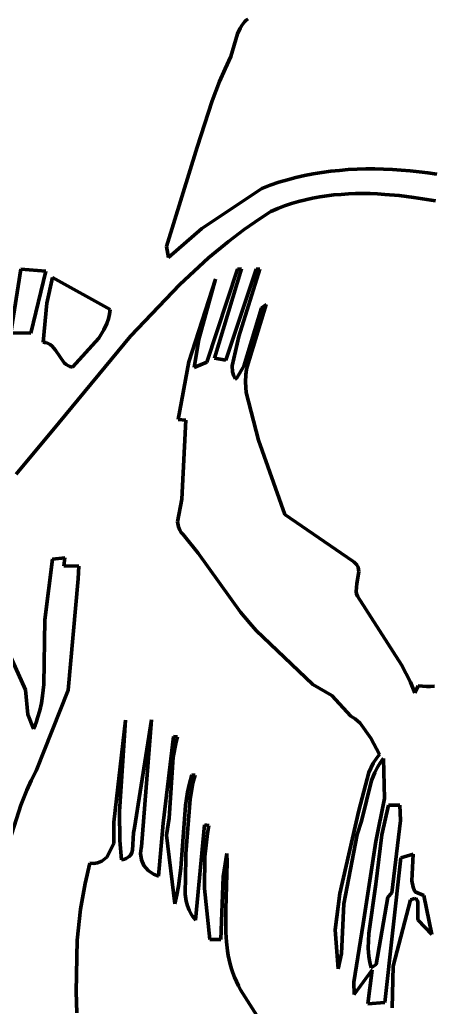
# Model space of a CAD drawing. Header units: millimetres. Extents: x 0 to 11.1, y 0 to 16.2.
# Drawn here: x 7.771 to 8.677, y 6.135 to 8.305 of the extents above; entities that cross this region are included whole.
import ezdxf

# ---------------------------------------------------------------- set-up
doc = ezdxf.new("R2010")
doc.units = ezdxf.units.MM
doc.layers.add('color#0b0b0bff', color=7, linetype='CONTINUOUS', lineweight=100)
doc.layers.add('color#ffffffff', color=7, linetype='CONTINUOUS', lineweight=100)

msp = doc.modelspace()

# ---------------------------------------------------------------- linework, layer by layer
at = {"layer": 'color#0b0b0bff'}
for p, q in [((8.2554, 8.2864), (8.2494, 8.2738)), ((8.2601, 8.2939), (8.2554, 8.2864)), ((8.2655, 8.3006), (8.2601, 8.2939)), ((8.2686, 8.3036), (8.2655, 8.3006)), ((8.2718, 8.3062), (8.2686, 8.3036)), ((8.2494, 8.2738), (8.2349, 8.2242)), ((8.2349, 8.2242), (8.222, 8.1966)), ((8.222, 8.1966), (8.2101, 8.1687)), ((8.2101, 8.1687), (8.1938, 8.1262)), ((8.1938, 8.1262), (8.1607, 8.025)), ((8.1607, 8.025), (8.0936, 7.8067)), ((8.3777, 7.958), (8.3967, 7.9624)), ((8.3967, 7.9624), (8.4157, 7.9661)), ((8.4157, 7.9661), (8.4348, 7.9692)), ((8.4348, 7.9692), (8.454, 7.9718)), ((8.454, 7.9718), (8.4733, 7.9738)), ((8.4733, 7.9738), (8.4926, 7.9754)), ((8.4926, 7.9754), (8.5119, 7.9763)), ((8.5119, 7.9763), (8.5313, 7.9769)), ((8.5313, 7.9769), (8.5508, 7.9769)), ((8.5508, 7.9769), (8.5702, 7.9765)), ((8.5702, 7.9765), (8.5897, 7.9756)), ((8.5897, 7.9756), (8.6091, 7.9744)), ((8.6091, 7.9744), (8.6286, 7.9727)), ((8.6286, 7.9727), (8.648, 7.9707)), ((8.648, 7.9707), (8.6674, 7.9683)), ((8.6674, 7.9683), (8.6868, 7.9656)), ((8.3031, 7.9343), (8.3215, 7.9413)), ((8.3215, 7.9413), (8.3402, 7.9475)), ((8.3402, 7.9475), (8.3589, 7.9531)), ((8.3589, 7.9531), (8.3777, 7.958)), ((8.1713, 7.846), (8.3031, 7.9343)), ((8.4455, 7.9178), (8.4299, 7.9154)), ((8.4613, 7.9197), (8.4455, 7.9178)), ((8.4771, 7.9211), (8.4613, 7.9197)), ((8.4929, 7.9221), (8.4771, 7.9211)), ((8.5088, 7.9226), (8.4929, 7.9221)), ((8.5247, 7.9228), (8.5088, 7.9226)), ((8.5406, 7.9226), (8.5247, 7.9228)), ((8.5566, 7.922), (8.5406, 7.9226)), ((8.5726, 7.9211), (8.5566, 7.922)), ((8.6045, 7.9183), (8.5726, 7.9211)), ((8.6364, 7.9144), (8.6045, 7.9183)), ((8.3681, 7.9007), (8.3529, 7.8957)), ((8.3834, 7.9052), (8.3681, 7.9007)), ((8.3988, 7.9092), (8.3834, 7.9052)), ((8.4143, 7.9125), (8.3988, 7.9092)), ((8.4299, 7.9154), (8.4143, 7.9125)), ((8.684, 7.9068), (8.6364, 7.9144)), ((8.3229, 7.8837), (8.2989, 7.8681)), ((8.3378, 7.89), (8.3229, 7.8837)), ((8.3529, 7.8957), (8.3378, 7.89)), ((8.2989, 7.8681), (8.2638, 7.8436)), ((8.0981, 7.7823), (8.1713, 7.846)), ((8.2638, 7.8436), (8.2297, 7.8177)), ((8.2297, 7.8177), (8.1858, 7.7813)), ((8.0936, 7.8067), (8.0981, 7.7823)), ((8.1858, 7.7813), (8.1227, 7.7233)), ((7.774, 7.7565), (7.7516, 7.6172)), ((7.8288, 7.7524), (7.774, 7.7565)), ((7.7955, 7.616), (7.8288, 7.7524)), ((8.1823, 7.5523), (8.2492, 7.7568)), ((8.2581, 7.7574), (8.1987, 7.5614)), ((8.224, 7.5569), (8.2902, 7.7569)), ((8.2492, 7.7568), (8.2581, 7.7574)), ((8.2986, 7.7569), (8.2526, 7.6092)), ((8.2902, 7.7569), (8.2986, 7.7569)), ((7.8431, 7.7387), (7.8304, 7.682)), ((7.9698, 7.6684), (7.8431, 7.7387)), ((8.1227, 7.7233), (8.0145, 7.6095)), ((8.1429, 7.553), (8.2014, 7.7349)), ((8.2014, 7.7349), (8.1646, 7.6021)), ((7.8304, 7.682), (7.8224, 7.5964)), ((8.3124, 7.6793), (8.2705, 7.5422)), ((8.3021, 7.672), (8.3124, 7.6793)), ((7.9659, 7.6476), (7.9684, 7.6578)), ((7.9684, 7.6578), (7.9698, 7.6684)), ((8.2633, 7.544), (8.3021, 7.672)), ((7.9559, 7.6234), (7.9625, 7.6377)), ((7.9625, 7.6377), (7.9659, 7.6476)), ((7.7516, 7.6172), (7.7955, 7.616)), ((7.9446, 7.6054), (7.9559, 7.6234)), ((7.8224, 7.5964), (7.8259, 7.596)), ((7.8259, 7.596), (7.8292, 7.5953)), ((7.8292, 7.5953), (7.8322, 7.5943)), ((7.8322, 7.5943), (7.8351, 7.593)), ((7.8351, 7.593), (7.8377, 7.5915)), ((8.0145, 7.6095), (7.8578, 7.4196)), ((7.8872, 7.5418), (7.9446, 7.6054)), ((8.1646, 7.6021), (8.1543, 7.541)), ((8.2526, 7.6092), (8.2376, 7.5445)), ((7.8377, 7.5915), (7.8424, 7.5879)), ((7.8424, 7.5879), (7.8501, 7.5787)), ((7.8501, 7.5787), (7.8687, 7.551)), ((7.8687, 7.551), (7.8731, 7.5472)), ((8.1194, 7.4263), (8.1429, 7.553)), ((8.1543, 7.541), (8.1823, 7.5523)), ((8.1987, 7.5614), (8.224, 7.5569)), ((7.8731, 7.5472), (7.8781, 7.5443)), ((7.8781, 7.5443), (7.8809, 7.5431)), ((7.8809, 7.5431), (7.884, 7.5423)), ((7.884, 7.5423), (7.8872, 7.5418)), ((8.2376, 7.5445), (8.2387, 7.5315)), ((8.2387, 7.5315), (8.2414, 7.5219)), ((8.247, 7.5163), (8.2633, 7.544)), ((8.2694, 7.5365), (8.2677, 7.5252)), ((8.2705, 7.5422), (8.2694, 7.5365)), ((8.2414, 7.5219), (8.2443, 7.5156)), ((8.2443, 7.5156), (8.247, 7.5163)), ((8.2677, 7.5252), (8.2669, 7.5083)), ((8.2669, 7.5083), (8.2685, 7.4858)), ((8.2685, 7.4858), (8.2954, 7.3814)), ((7.8578, 7.4196), (7.7635, 7.3061)), ((8.1359, 7.4252), (8.1194, 7.4263)), ((8.1271, 7.2513), (8.1359, 7.4252)), ((8.2954, 7.3814), (8.3536, 7.218)), ((8.1178, 7.2015), (8.1271, 7.2513)), ((8.3536, 7.218), (8.5028, 7.115)), ((8.1196, 7.1909), (8.1178, 7.2015)), ((8.1228, 7.1833), (8.1196, 7.1909)), ((8.126, 7.1786), (8.1228, 7.1833)), ((8.13, 7.1742), (8.126, 7.1786)), ((8.163, 7.1327), (8.13, 7.1742)), ((7.8266, 6.9864), (7.8435, 7.1197)), ((7.8435, 7.1197), (7.8701, 7.1229)), ((7.8701, 7.1229), (7.8681, 7.1053)), ((8.2561, 7.0034), (8.163, 7.1327)), ((8.5028, 7.115), (8.5056, 7.1132)), ((7.8681, 7.1053), (7.9012, 7.1046)), ((7.9012, 7.1046), (7.8998, 7.0763)), ((8.5056, 7.1132), (8.508, 7.1112)), ((8.508, 7.1112), (8.51, 7.1091)), ((8.51, 7.1091), (8.5117, 7.107)), ((8.5117, 7.107), (8.513, 7.1047)), ((8.513, 7.1047), (8.5141, 7.1023)), ((8.5141, 7.1023), (8.5153, 7.0973)), ((8.5153, 7.0973), (8.5157, 7.092)), ((7.8998, 7.0763), (7.8779, 6.8316)), ((8.5157, 7.092), (8.5116, 7.0661)), ((8.5116, 7.0661), (8.5101, 7.0489)), ((8.5101, 7.0489), (8.511, 7.0435)), ((8.511, 7.0435), (8.5129, 7.0383)), ((8.5129, 7.0383), (8.6097, 6.8874)), ((7.8239, 6.8444), (7.8266, 6.9864)), ((8.2764, 6.979), (8.2561, 7.0034)), ((8.2907, 6.9633), (8.2764, 6.979)), ((8.3057, 6.9483), (8.2907, 6.9633)), ((8.3215, 6.934), (8.3057, 6.9483)), ((8.4151, 6.8443), (8.3215, 6.934)), ((7.7479, 6.9123), (7.7837, 6.8327)), ((8.6097, 6.8874), (8.6291, 6.8495)), ((7.8214, 6.8196), (7.8239, 6.8444)), ((8.4568, 6.8202), (8.4151, 6.8443)), ((8.6291, 6.8495), (8.639, 6.8258)), ((8.639, 6.8258), (8.646, 6.8417)), ((8.646, 6.8417), (8.6553, 6.8404)), ((8.6553, 6.8404), (8.6644, 6.8399)), ((8.6644, 6.8399), (8.6732, 6.8401)), ((8.6732, 6.8401), (8.6819, 6.8409)), ((7.7837, 6.8327), (7.7893, 6.7785)), ((7.8779, 6.8316), (7.8072, 6.6546)), ((7.8187, 6.8033), (7.8214, 6.8196)), ((8.4981, 6.7746), (8.4568, 6.8202)), ((7.8152, 6.7871), (7.8187, 6.8033)), ((7.7893, 6.7785), (7.8016, 6.7473)), ((7.8079, 6.7631), (7.8106, 6.771)), ((7.8106, 6.771), (7.8152, 6.7871)), ((8.5077, 6.7688), (8.4981, 6.7746)), ((8.5189, 6.7594), (8.5077, 6.7688)), ((7.8016, 6.7473), (7.8049, 6.7552)), ((7.8049, 6.7552), (7.8079, 6.7631)), ((7.978, 6.5421), (8.0033, 6.7662)), ((8.0033, 6.7662), (7.9904, 6.5655)), ((8.0232, 6.5294), (8.0608, 6.7665)), ((8.0608, 6.7665), (8.0384, 6.488)), ((8.5422, 6.7265), (8.5189, 6.7594)), ((8.0865, 6.5395), (8.1092, 6.7301)), ((8.1092, 6.7301), (8.1177, 6.7292)), ((8.1177, 6.7292), (8.1138, 6.7146)), ((8.561, 6.6903), (8.5422, 6.7265)), ((8.1138, 6.7146), (8.1083, 6.6851)), ((8.1083, 6.6851), (8.0992, 6.5506)), ((8.5474, 6.6718), (8.555, 6.6832)), ((8.555, 6.6832), (8.561, 6.6903)), ((8.5703, 6.6822), (8.5664, 6.6772)), ((8.5723, 6.5941), (8.5703, 6.6822)), ((8.538, 6.6514), (8.5474, 6.6718)), ((8.5563, 6.6617), (8.5508, 6.6508)), ((8.5627, 6.6722), (8.5563, 6.6617)), ((8.5664, 6.6772), (8.5627, 6.6722)), ((7.8072, 6.6546), (7.7967, 6.6334)), ((8.1437, 6.6271), (8.1489, 6.6462)), ((8.1489, 6.6462), (8.1561, 6.6452)), ((8.1561, 6.6452), (8.1511, 6.6278)), ((8.5159, 6.5676), (8.538, 6.6514)), ((8.5508, 6.6508), (8.544, 6.6339)), ((7.7967, 6.6334), (7.7871, 6.612)), ((8.1396, 6.6079), (8.1437, 6.6271)), ((8.1511, 6.6278), (8.1452, 6.5925)), ((8.544, 6.6339), (8.522, 6.5441)), ((7.7871, 6.612), (7.774, 6.5793)), ((8.1351, 6.5787), (8.1396, 6.6079)), ((7.774, 6.5793), (7.7128, 6.3891)), ((8.125, 6.4408), (8.1351, 6.5787)), ((8.1452, 6.5925), (8.136, 6.4728)), ((8.5531, 6.4997), (8.5723, 6.5941)), ((8.5811, 6.5794), (8.5666, 6.5141)), ((8.6058, 6.5792), (8.5811, 6.5794)), ((8.6074, 6.5457), (8.6058, 6.5792)), ((7.9904, 6.5655), (7.9911, 6.502)), ((8.4742, 6.3856), (8.5159, 6.5676)), ((7.9782, 6.4949), (7.978, 6.5421)), ((8.0211, 6.5187), (8.0232, 6.5294)), ((8.0759, 6.4232), (8.0865, 6.5395)), ((8.0992, 6.5506), (8.0938, 6.5137)), ((8.1575, 6.3266), (8.1772, 6.5365)), ((8.1772, 6.5365), (8.1863, 6.5346)), ((8.1863, 6.5346), (8.1833, 6.5174)), ((8.522, 6.5441), (8.5125, 6.5149)), ((8.5881, 6.3867), (8.6074, 6.5457)), ((8.0188, 6.4803), (8.0211, 6.5187)), ((8.0938, 6.5137), (8.1117, 6.3629)), ((8.1833, 6.5174), (8.1776, 6.4656)), ((8.5125, 6.5149), (8.4829, 6.3628)), ((8.5666, 6.5141), (8.5532, 6.4056)), ((7.9624, 6.4652), (7.9782, 6.4949)), ((7.9911, 6.502), (7.9946, 6.4596)), ((8.0384, 6.488), (8.0377, 6.485)), ((8.5252, 6.3188), (8.5531, 6.4997)), ((7.9512, 6.4561), (7.9624, 6.4652)), ((8.0073, 6.4634), (8.0096, 6.4649)), ((8.0096, 6.4649), (8.0116, 6.4666)), ((8.0116, 6.4666), (8.0149, 6.4706)), ((8.0149, 6.4706), (8.0172, 6.4752)), ((8.0172, 6.4752), (8.0188, 6.4803)), ((8.0377, 6.485), (8.0365, 6.4734)), ((8.0365, 6.4734), (8.0385, 6.4596)), ((8.136, 6.4728), (8.1359, 6.4626)), ((8.1776, 6.4656), (8.1767, 6.3963)), ((8.2177, 6.4216), (8.2258, 6.4732)), ((8.2258, 6.4732), (8.2267, 6.4532)), ((8.6355, 6.4719), (8.6084, 6.4634)), ((8.6325, 6.4129), (8.6355, 6.4719)), ((7.9146, 6.4071), (7.9252, 6.4516)), ((7.9252, 6.4516), (7.934, 6.4513)), ((7.934, 6.4513), (7.942, 6.4525)), ((7.942, 6.4525), (7.9512, 6.4561)), ((7.9946, 6.4596), (7.9983, 6.4602)), ((7.9983, 6.4602), (8.0016, 6.461)), ((8.0016, 6.461), (8.0046, 6.4621)), ((8.0046, 6.4621), (8.0073, 6.4634)), ((8.0385, 6.4596), (8.0441, 6.4469)), ((8.0441, 6.4469), (8.053, 6.4361)), ((8.1359, 6.4626), (8.1344, 6.3836)), ((8.2267, 6.4532), (8.2239, 6.3507)), ((8.6084, 6.4634), (8.573, 6.1458)), ((8.053, 6.4361), (8.0647, 6.4277)), ((8.0647, 6.4277), (8.0759, 6.4232)), ((8.1201, 6.4016), (8.125, 6.4408)), ((8.213, 6.2844), (8.2177, 6.4216)), ((7.9048, 6.351), (7.9146, 6.4071)), ((8.1164, 6.3821), (8.1201, 6.4016)), ((8.5532, 6.4056), (8.538, 6.2974)), ((8.6348, 6.3991), (8.6325, 6.4129)), ((8.6381, 6.3915), (8.6348, 6.3991)), ((8.1117, 6.3629), (8.1164, 6.3821)), ((8.1344, 6.3836), (8.1368, 6.3683)), ((8.1767, 6.3963), (8.1888, 6.284)), ((8.4639, 6.3058), (8.4742, 6.3856)), ((8.5539, 6.2292), (8.5797, 6.3774)), ((8.5797, 6.3774), (8.5881, 6.3867)), ((8.6397, 6.3891), (8.6381, 6.3915)), ((8.6582, 6.3811), (8.6397, 6.3891)), ((8.6762, 6.2956), (8.6582, 6.3811)), ((8.1368, 6.3683), (8.1395, 6.3585)), ((8.1395, 6.3585), (8.1432, 6.3489)), ((8.4829, 6.3628), (8.4779, 6.2537)), ((8.5913, 6.226), (8.6292, 6.3712)), ((8.6292, 6.3712), (8.6319, 6.3725)), ((8.6319, 6.3725), (8.6343, 6.3734)), ((8.6343, 6.3734), (8.6365, 6.3739)), ((8.6365, 6.3739), (8.6384, 6.3741)), ((8.6384, 6.3741), (8.64, 6.3739)), ((8.64, 6.3739), (8.6414, 6.3735)), ((8.6414, 6.3735), (8.6425, 6.3727)), ((8.6425, 6.3727), (8.6435, 6.3717)), ((8.6435, 6.3717), (8.6449, 6.3689)), ((8.6449, 6.3689), (8.6456, 6.3653)), ((8.6456, 6.3653), (8.6457, 6.3539)), ((7.8976, 6.2831), (7.9048, 6.351)), ((8.1432, 6.3489), (8.1479, 6.3397)), ((8.1479, 6.3397), (8.1508, 6.3352)), ((8.1508, 6.3352), (8.154, 6.3309)), ((8.2239, 6.3507), (8.2237, 6.2995)), ((8.6457, 6.3539), (8.6452, 6.33)), ((8.154, 6.3309), (8.1575, 6.3266)), ((8.5046, 6.1906), (8.5252, 6.3188)), ((8.6452, 6.33), (8.646, 6.3265)), ((8.646, 6.3265), (8.6762, 6.2956)), ((8.2237, 6.2995), (8.2249, 6.2792)), ((8.4705, 6.2197), (8.4639, 6.3058)), ((8.538, 6.2974), (8.5365, 6.2656)), ((7.8949, 6.1692), (7.8976, 6.2831)), ((8.1888, 6.284), (8.213, 6.2844)), ((8.2249, 6.2792), (8.2272, 6.2593)), ((8.2272, 6.2593), (8.2289, 6.2494)), ((8.2289, 6.2494), (8.2309, 6.2396)), ((8.4779, 6.2537), (8.4705, 6.2197)), ((8.5365, 6.2656), (8.5377, 6.2467)), ((8.2309, 6.2396), (8.2333, 6.2298)), ((8.2333, 6.2298), (8.236, 6.2202)), ((8.5377, 6.2467), (8.5397, 6.2342)), ((8.5397, 6.2342), (8.5427, 6.2217)), ((8.5427, 6.2217), (8.5539, 6.2292)), ((8.5888, 6.1343), (8.5913, 6.226)), ((8.236, 6.2202), (8.2393, 6.2107)), ((8.2393, 6.2107), (8.243, 6.2013)), ((8.5451, 6.2175), (8.5057, 6.1634)), ((8.5356, 6.143), (8.5451, 6.2175)), ((8.243, 6.2013), (8.2471, 6.1919)), ((8.2471, 6.1919), (8.2518, 6.1828)), ((8.2518, 6.1828), (8.2563, 6.1738)), ((8.5057, 6.1634), (8.5046, 6.1906)), ((7.8964, 6.1235), (7.8949, 6.1692)), ((8.2563, 6.1738), (8.4054, 5.9379)), ((8.573, 6.1458), (8.5356, 6.143))]:
    msp.add_line(p, q, dxfattribs=at)
at = {"layer": 'color#ffffffff'}
for p, q in [((8.2494, 8.2738), (8.2554, 8.2864)), ((8.2554, 8.2864), (8.2601, 8.2939)), ((8.2601, 8.2939), (8.2655, 8.3006)), ((8.2655, 8.3006), (8.2686, 8.3036)), ((8.2686, 8.3036), (8.2718, 8.3062)), ((8.2349, 8.2242), (8.2494, 8.2738)), ((8.222, 8.1966), (8.2349, 8.2242)), ((8.2101, 8.1687), (8.222, 8.1966)), ((8.1938, 8.1262), (8.2101, 8.1687)), ((8.1607, 8.025), (8.1938, 8.1262)), ((8.0936, 7.8067), (8.1607, 8.025)), ((8.3967, 7.9624), (8.3777, 7.958)), ((8.4157, 7.9661), (8.3967, 7.9624)), ((8.4348, 7.9692), (8.4157, 7.9661)), ((8.454, 7.9718), (8.4348, 7.9692)), ((8.4733, 7.9738), (8.454, 7.9718)), ((8.4926, 7.9754), (8.4733, 7.9738)), ((8.5119, 7.9763), (8.4926, 7.9754)), ((8.5313, 7.9769), (8.5119, 7.9763)), ((8.5508, 7.9769), (8.5313, 7.9769)), ((8.5702, 7.9765), (8.5508, 7.9769)), ((8.5897, 7.9756), (8.5702, 7.9765)), ((8.6091, 7.9744), (8.5897, 7.9756)), ((8.6286, 7.9727), (8.6091, 7.9744)), ((8.648, 7.9707), (8.6286, 7.9727)), ((8.6674, 7.9683), (8.648, 7.9707)), ((8.6868, 7.9656), (8.6674, 7.9683)), ((8.3215, 7.9413), (8.3031, 7.9343)), ((8.3402, 7.9475), (8.3215, 7.9413)), ((8.3589, 7.9531), (8.3402, 7.9475)), ((8.3777, 7.958), (8.3589, 7.9531)), ((8.3031, 7.9343), (8.1713, 7.846)), ((8.4299, 7.9154), (8.4455, 7.9178)), ((8.4455, 7.9178), (8.4613, 7.9197)), ((8.4613, 7.9197), (8.4771, 7.9211)), ((8.4771, 7.9211), (8.4929, 7.9221)), ((8.4929, 7.9221), (8.5088, 7.9226)), ((8.5088, 7.9226), (8.5247, 7.9228)), ((8.5247, 7.9228), (8.5406, 7.9226)), ((8.5406, 7.9226), (8.5566, 7.922)), ((8.5566, 7.922), (8.5726, 7.9211)), ((8.5726, 7.9211), (8.6045, 7.9183)), ((8.6045, 7.9183), (8.6364, 7.9144)), ((8.3529, 7.8957), (8.3681, 7.9007)), ((8.3681, 7.9007), (8.3834, 7.9052)), ((8.3834, 7.9052), (8.3988, 7.9092)), ((8.3988, 7.9092), (8.4143, 7.9125)), ((8.4143, 7.9125), (8.4299, 7.9154)), ((8.6364, 7.9144), (8.684, 7.9068)), ((8.2989, 7.8681), (8.3229, 7.8837)), ((8.3229, 7.8837), (8.3378, 7.89)), ((8.3378, 7.89), (8.3529, 7.8957)), ((8.2638, 7.8436), (8.2989, 7.8681)), ((8.1713, 7.846), (8.0981, 7.7823)), ((8.2297, 7.8177), (8.2638, 7.8436)), ((8.1858, 7.7813), (8.2297, 7.8177)), ((8.0981, 7.7823), (8.0936, 7.8067)), ((8.1227, 7.7233), (8.1858, 7.7813)), ((7.7516, 7.6172), (7.774, 7.7565)), ((7.774, 7.7565), (7.8288, 7.7524)), ((7.8288, 7.7524), (7.7955, 7.616)), ((8.2492, 7.7568), (8.1823, 7.5523)), ((8.1987, 7.5614), (8.2581, 7.7574)), ((8.2902, 7.7569), (8.224, 7.5569)), ((8.2581, 7.7574), (8.2492, 7.7568)), ((8.2526, 7.6092), (8.2986, 7.7569)), ((8.2986, 7.7569), (8.2902, 7.7569)), ((7.8304, 7.682), (7.8431, 7.7387)), ((7.8431, 7.7387), (7.9698, 7.6684)), ((8.0145, 7.6095), (8.1227, 7.7233)), ((8.2014, 7.7349), (8.1429, 7.553)), ((8.1646, 7.6021), (8.2014, 7.7349)), ((7.8224, 7.5964), (7.8304, 7.682)), ((8.2705, 7.5422), (8.3124, 7.6793)), ((8.3124, 7.6793), (8.3021, 7.672)), ((7.9684, 7.6578), (7.9659, 7.6476)), ((7.9698, 7.6684), (7.9684, 7.6578)), ((8.3021, 7.672), (8.2633, 7.544)), ((7.9625, 7.6377), (7.9559, 7.6234)), ((7.9659, 7.6476), (7.9625, 7.6377)), ((7.7955, 7.616), (7.7516, 7.6172)), ((7.9559, 7.6234), (7.9446, 7.6054)), ((7.8259, 7.596), (7.8224, 7.5964)), ((7.8292, 7.5953), (7.8259, 7.596)), ((7.8322, 7.5943), (7.8292, 7.5953)), ((7.8351, 7.593), (7.8322, 7.5943)), ((7.8377, 7.5915), (7.8351, 7.593)), ((7.8578, 7.4196), (8.0145, 7.6095)), ((7.9446, 7.6054), (7.8872, 7.5418)), ((8.1543, 7.541), (8.1646, 7.6021)), ((8.2376, 7.5445), (8.2526, 7.6092)), ((7.8424, 7.5879), (7.8377, 7.5915)), ((7.8501, 7.5787), (7.8424, 7.5879)), ((7.8687, 7.551), (7.8501, 7.5787)), ((7.8731, 7.5472), (7.8687, 7.551)), ((8.1429, 7.553), (8.1194, 7.4263)), ((8.1823, 7.5523), (8.1543, 7.541)), ((8.224, 7.5569), (8.1987, 7.5614)), ((7.8781, 7.5443), (7.8731, 7.5472)), ((7.8809, 7.5431), (7.8781, 7.5443)), ((7.884, 7.5423), (7.8809, 7.5431)), ((7.8872, 7.5418), (7.884, 7.5423)), ((8.2387, 7.5315), (8.2376, 7.5445)), ((8.2414, 7.5219), (8.2387, 7.5315)), ((8.2633, 7.544), (8.247, 7.5163)), ((8.2677, 7.5252), (8.2694, 7.5365)), ((8.2694, 7.5365), (8.2705, 7.5422)), ((8.2443, 7.5156), (8.2414, 7.5219)), ((8.247, 7.5163), (8.2443, 7.5156)), ((8.2669, 7.5083), (8.2677, 7.5252)), ((8.2685, 7.4858), (8.2669, 7.5083)), ((8.2954, 7.3814), (8.2685, 7.4858)), ((7.7635, 7.3061), (7.8578, 7.4196)), ((8.1194, 7.4263), (8.1359, 7.4252)), ((8.1359, 7.4252), (8.1271, 7.2513)), ((8.3536, 7.218), (8.2954, 7.3814)), ((8.1271, 7.2513), (8.1178, 7.2015)), ((8.5028, 7.115), (8.3536, 7.218)), ((8.1178, 7.2015), (8.1196, 7.1909)), ((8.1196, 7.1909), (8.1228, 7.1833)), ((8.1228, 7.1833), (8.126, 7.1786)), ((8.126, 7.1786), (8.13, 7.1742)), ((8.13, 7.1742), (8.163, 7.1327)), ((7.8435, 7.1197), (7.8266, 6.9864)), ((7.8701, 7.1229), (7.8435, 7.1197)), ((7.8681, 7.1053), (7.8701, 7.1229)), ((8.163, 7.1327), (8.2561, 7.0034)), ((8.5056, 7.1132), (8.5028, 7.115)), ((7.9012, 7.1046), (7.8681, 7.1053)), ((7.8998, 7.0763), (7.9012, 7.1046)), ((8.508, 7.1112), (8.5056, 7.1132)), ((8.51, 7.1091), (8.508, 7.1112)), ((8.5117, 7.107), (8.51, 7.1091)), ((8.513, 7.1047), (8.5117, 7.107)), ((8.5141, 7.1023), (8.513, 7.1047)), ((8.5153, 7.0973), (8.5141, 7.1023)), ((8.5157, 7.092), (8.5153, 7.0973)), ((7.8779, 6.8316), (7.8998, 7.0763)), ((8.5116, 7.0661), (8.5157, 7.092)), ((8.5101, 7.0489), (8.5116, 7.0661)), ((8.511, 7.0435), (8.5101, 7.0489)), ((8.5129, 7.0383), (8.511, 7.0435)), ((8.6097, 6.8874), (8.5129, 7.0383)), ((7.8266, 6.9864), (7.8239, 6.8444)), ((8.2561, 7.0034), (8.2764, 6.979)), ((8.2764, 6.979), (8.2907, 6.9633)), ((8.2907, 6.9633), (8.3057, 6.9483)), ((8.3057, 6.9483), (8.3215, 6.934)), ((8.3215, 6.934), (8.4151, 6.8443)), ((7.7837, 6.8327), (7.7479, 6.9123)), ((8.6291, 6.8495), (8.6097, 6.8874)), ((7.8239, 6.8444), (7.8214, 6.8196)), ((8.4151, 6.8443), (8.4568, 6.8202)), ((8.639, 6.8258), (8.6291, 6.8495)), ((8.646, 6.8417), (8.639, 6.8258)), ((8.6553, 6.8404), (8.646, 6.8417)), ((8.6644, 6.8399), (8.6553, 6.8404)), ((8.6732, 6.8401), (8.6644, 6.8399)), ((8.6819, 6.8409), (8.6732, 6.8401)), ((7.7893, 6.7785), (7.7837, 6.8327)), ((7.8072, 6.6546), (7.8779, 6.8316)), ((7.8214, 6.8196), (7.8187, 6.8033)), ((8.4568, 6.8202), (8.4981, 6.7746)), ((7.8187, 6.8033), (7.8152, 6.7871)), ((7.8016, 6.7473), (7.7893, 6.7785)), ((7.8106, 6.771), (7.8079, 6.7631)), ((7.8152, 6.7871), (7.8106, 6.771)), ((8.4981, 6.7746), (8.5077, 6.7688)), ((8.5077, 6.7688), (8.5189, 6.7594)), ((7.8049, 6.7552), (7.8016, 6.7473)), ((7.8079, 6.7631), (7.8049, 6.7552)), ((8.0033, 6.7662), (7.978, 6.5421)), ((7.9904, 6.5655), (8.0033, 6.7662)), ((8.0608, 6.7665), (8.0232, 6.5294)), ((8.0384, 6.488), (8.0608, 6.7665)), ((8.5189, 6.7594), (8.5422, 6.7265)), ((8.1092, 6.7301), (8.0865, 6.5395)), ((8.1177, 6.7292), (8.1092, 6.7301)), ((8.1138, 6.7146), (8.1177, 6.7292)), ((8.5422, 6.7265), (8.561, 6.6903)), ((8.1083, 6.6851), (8.1138, 6.7146)), ((8.0992, 6.5506), (8.1083, 6.6851)), ((8.555, 6.6832), (8.5474, 6.6718)), ((8.561, 6.6903), (8.555, 6.6832)), ((8.5664, 6.6772), (8.5703, 6.6822)), ((8.5703, 6.6822), (8.5723, 6.5941)), ((8.5474, 6.6718), (8.538, 6.6514)), ((8.5508, 6.6508), (8.5563, 6.6617)), ((8.5563, 6.6617), (8.5627, 6.6722)), ((8.5627, 6.6722), (8.5664, 6.6772)), ((7.7967, 6.6334), (7.8072, 6.6546)), ((8.1489, 6.6462), (8.1437, 6.6271)), ((8.1561, 6.6452), (8.1489, 6.6462)), ((8.1511, 6.6278), (8.1561, 6.6452)), ((8.538, 6.6514), (8.5159, 6.5676)), ((8.544, 6.6339), (8.5508, 6.6508)), ((7.7871, 6.612), (7.7967, 6.6334)), ((8.1437, 6.6271), (8.1396, 6.6079)), ((8.1452, 6.5925), (8.1511, 6.6278)), ((8.522, 6.5441), (8.544, 6.6339)), ((7.774, 6.5793), (7.7871, 6.612)), ((8.1396, 6.6079), (8.1351, 6.5787)), ((7.7128, 6.3891), (7.774, 6.5793)), ((8.1351, 6.5787), (8.125, 6.4408)), ((8.136, 6.4728), (8.1452, 6.5925)), ((8.5723, 6.5941), (8.5531, 6.4997)), ((8.5666, 6.5141), (8.5811, 6.5794)), ((8.5811, 6.5794), (8.6058, 6.5792)), ((8.6058, 6.5792), (8.6074, 6.5457)), ((7.9911, 6.502), (7.9904, 6.5655)), ((8.5159, 6.5676), (8.4742, 6.3856)), ((7.978, 6.5421), (7.9782, 6.4949)), ((8.0232, 6.5294), (8.0211, 6.5187)), ((8.0865, 6.5395), (8.0759, 6.4232)), ((8.0938, 6.5137), (8.0992, 6.5506)), ((8.1772, 6.5365), (8.1575, 6.3266)), ((8.1863, 6.5346), (8.1772, 6.5365)), ((8.1833, 6.5174), (8.1863, 6.5346)), ((8.5125, 6.5149), (8.522, 6.5441)), ((8.6074, 6.5457), (8.5881, 6.3867)), ((8.0211, 6.5187), (8.0188, 6.4803)), ((8.1117, 6.3629), (8.0938, 6.5137)), ((8.1776, 6.4656), (8.1833, 6.5174)), ((8.4829, 6.3628), (8.5125, 6.5149)), ((8.5532, 6.4056), (8.5666, 6.5141)), ((7.9782, 6.4949), (7.9624, 6.4652)), ((7.9946, 6.4596), (7.9911, 6.502)), ((8.0377, 6.485), (8.0384, 6.488)), ((8.5531, 6.4997), (8.5252, 6.3188)), ((7.9624, 6.4652), (7.9512, 6.4561)), ((8.0096, 6.4649), (8.0073, 6.4634)), ((8.0116, 6.4666), (8.0096, 6.4649)), ((8.0149, 6.4706), (8.0116, 6.4666)), ((8.0172, 6.4752), (8.0149, 6.4706)), ((8.0188, 6.4803), (8.0172, 6.4752)), ((8.0365, 6.4734), (8.0377, 6.485)), ((8.0385, 6.4596), (8.0365, 6.4734)), ((8.1359, 6.4626), (8.136, 6.4728)), ((8.1767, 6.3963), (8.1776, 6.4656)), ((8.2258, 6.4732), (8.2177, 6.4216)), ((8.2267, 6.4532), (8.2258, 6.4732)), ((8.6084, 6.4634), (8.6355, 6.4719)), ((8.6355, 6.4719), (8.6325, 6.4129)), ((7.9252, 6.4516), (7.9146, 6.4071)), ((7.934, 6.4513), (7.9252, 6.4516)), ((7.942, 6.4525), (7.934, 6.4513)), ((7.9512, 6.4561), (7.942, 6.4525)), ((7.9983, 6.4602), (7.9946, 6.4596)), ((8.0016, 6.461), (7.9983, 6.4602)), ((8.0046, 6.4621), (8.0016, 6.461)), ((8.0073, 6.4634), (8.0046, 6.4621)), ((8.0441, 6.4469), (8.0385, 6.4596)), ((8.053, 6.4361), (8.0441, 6.4469)), ((8.1344, 6.3836), (8.1359, 6.4626)), ((8.2239, 6.3507), (8.2267, 6.4532)), ((8.573, 6.1458), (8.6084, 6.4634)), ((8.0647, 6.4277), (8.053, 6.4361)), ((8.0759, 6.4232), (8.0647, 6.4277)), ((8.125, 6.4408), (8.1201, 6.4016)), ((8.2177, 6.4216), (8.213, 6.2844)), ((7.9146, 6.4071), (7.9048, 6.351)), ((8.1201, 6.4016), (8.1164, 6.3821)), ((8.538, 6.2974), (8.5532, 6.4056)), ((8.6325, 6.4129), (8.6348, 6.3991)), ((8.6348, 6.3991), (8.6381, 6.3915)), ((8.1164, 6.3821), (8.1117, 6.3629)), ((8.1368, 6.3683), (8.1344, 6.3836)), ((8.1888, 6.284), (8.1767, 6.3963)), ((8.4742, 6.3856), (8.4639, 6.3058)), ((8.5797, 6.3774), (8.5539, 6.2292)), ((8.5881, 6.3867), (8.5797, 6.3774)), ((8.6381, 6.3915), (8.6397, 6.3891)), ((8.6397, 6.3891), (8.6582, 6.3811)), ((8.6582, 6.3811), (8.6762, 6.2956)), ((8.1395, 6.3585), (8.1368, 6.3683)), ((8.1432, 6.3489), (8.1395, 6.3585)), ((8.4779, 6.2537), (8.4829, 6.3628)), ((8.6292, 6.3712), (8.5913, 6.226)), ((8.6319, 6.3725), (8.6292, 6.3712)), ((8.6343, 6.3734), (8.6319, 6.3725)), ((8.6365, 6.3739), (8.6343, 6.3734)), ((8.6384, 6.3741), (8.6365, 6.3739)), ((8.64, 6.3739), (8.6384, 6.3741)), ((8.6414, 6.3735), (8.64, 6.3739)), ((8.6425, 6.3727), (8.6414, 6.3735)), ((8.6435, 6.3717), (8.6425, 6.3727)), ((8.6449, 6.3689), (8.6435, 6.3717)), ((8.6456, 6.3653), (8.6449, 6.3689)), ((8.6457, 6.3539), (8.6456, 6.3653)), ((7.9048, 6.351), (7.8976, 6.2831)), ((8.1479, 6.3397), (8.1432, 6.3489)), ((8.1508, 6.3352), (8.1479, 6.3397)), ((8.154, 6.3309), (8.1508, 6.3352)), ((8.2237, 6.2995), (8.2239, 6.3507)), ((8.6452, 6.33), (8.6457, 6.3539)), ((8.1575, 6.3266), (8.154, 6.3309)), ((8.5252, 6.3188), (8.5046, 6.1906)), ((8.646, 6.3265), (8.6452, 6.33)), ((8.6762, 6.2956), (8.646, 6.3265)), ((8.2249, 6.2792), (8.2237, 6.2995)), ((8.4639, 6.3058), (8.4705, 6.2197)), ((8.5365, 6.2656), (8.538, 6.2974)), ((7.8976, 6.2831), (7.8949, 6.1692)), ((8.213, 6.2844), (8.1888, 6.284)), ((8.2272, 6.2593), (8.2249, 6.2792)), ((8.2289, 6.2494), (8.2272, 6.2593)), ((8.2309, 6.2396), (8.2289, 6.2494)), ((8.4705, 6.2197), (8.4779, 6.2537)), ((8.5377, 6.2467), (8.5365, 6.2656)), ((8.2333, 6.2298), (8.2309, 6.2396)), ((8.236, 6.2202), (8.2333, 6.2298)), ((8.5397, 6.2342), (8.5377, 6.2467)), ((8.5427, 6.2217), (8.5397, 6.2342)), ((8.5539, 6.2292), (8.5427, 6.2217)), ((8.5913, 6.226), (8.5888, 6.1343)), ((8.2393, 6.2107), (8.236, 6.2202)), ((8.243, 6.2013), (8.2393, 6.2107)), ((8.5057, 6.1634), (8.5451, 6.2175)), ((8.5451, 6.2175), (8.5356, 6.143)), ((8.2471, 6.1919), (8.243, 6.2013)), ((8.2518, 6.1828), (8.2471, 6.1919)), ((8.2563, 6.1738), (8.2518, 6.1828)), ((8.5046, 6.1906), (8.5057, 6.1634)), ((7.8949, 6.1692), (7.8964, 6.1235)), ((8.4054, 5.9379), (8.2563, 6.1738)), ((8.5356, 6.143), (8.573, 6.1458))]:
    msp.add_line(p, q, dxfattribs=at)

doc.saveas('drawing.dxf')
